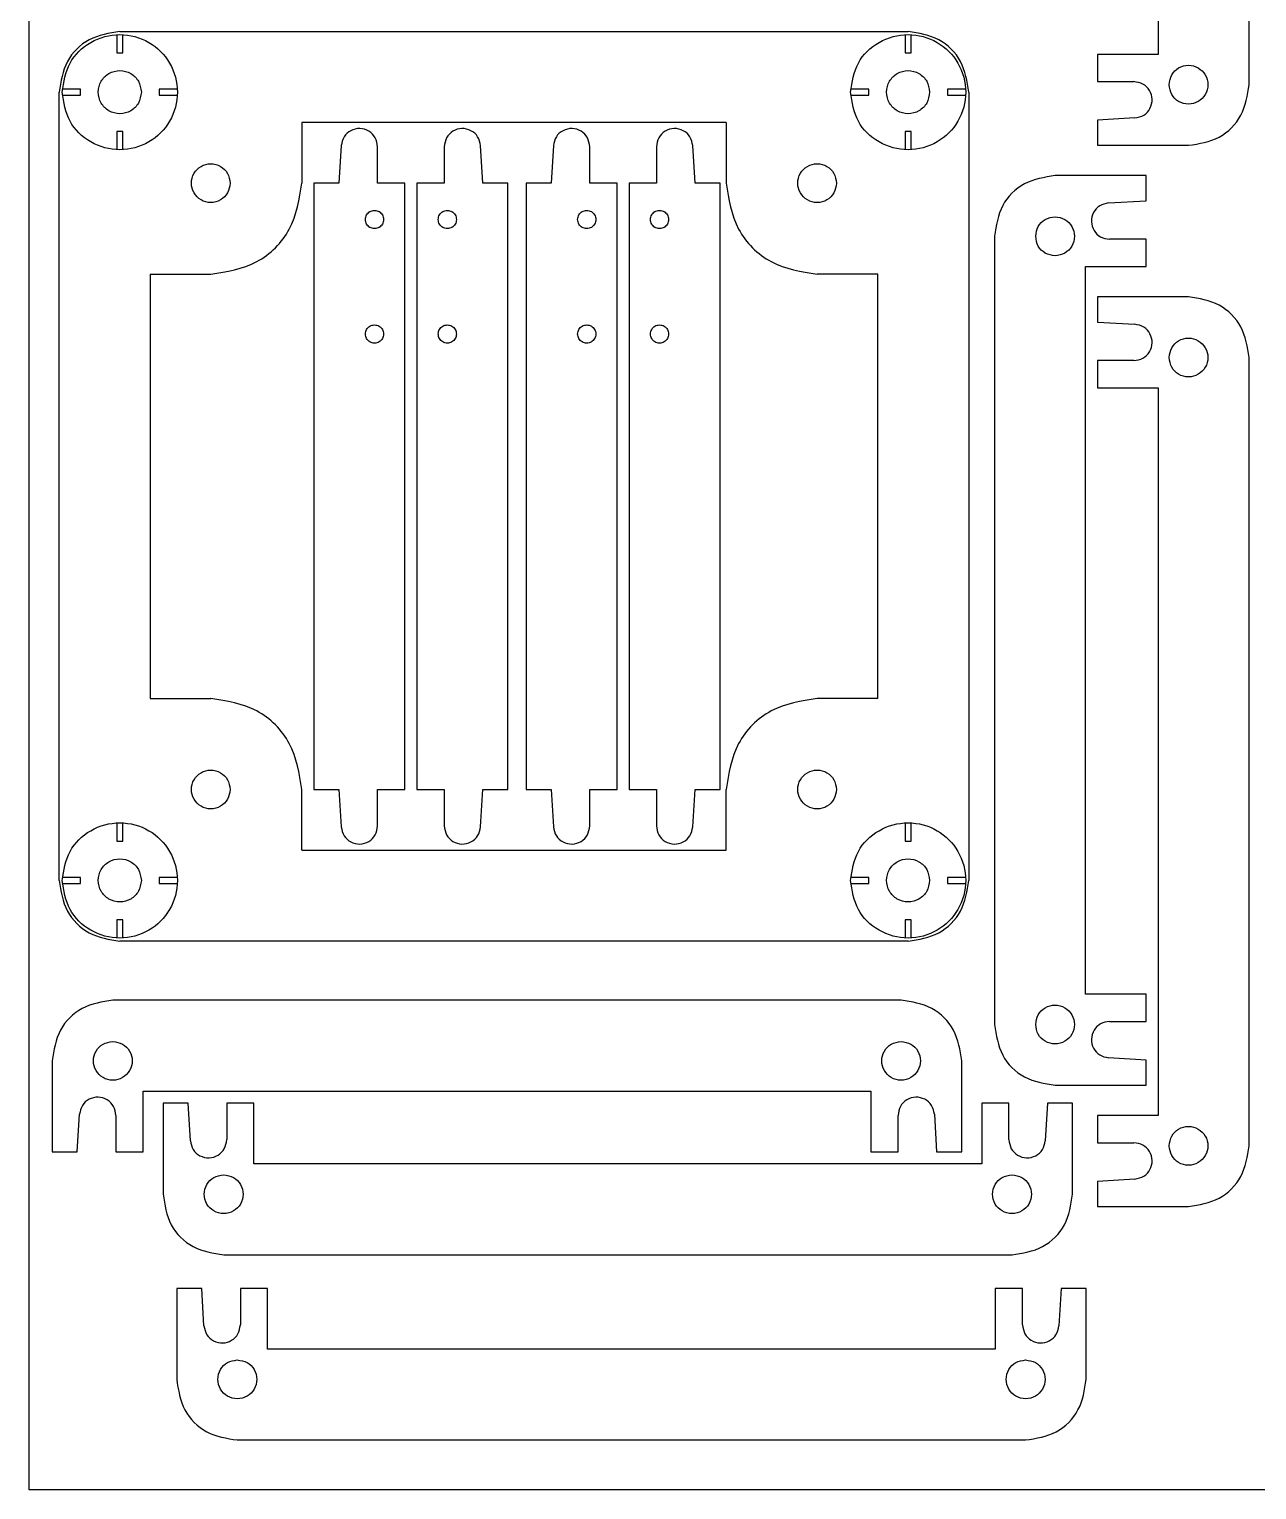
# Model space of a CAD drawing. Extents: x -31 to 569, y 3 to 403.
# Drawn here: x -31 to 171.2, y 3.3 to 244 of the extents above; entities that cross this region are included whole.
import ezdxf

# ---------------------------------------------------------------- set-up
doc = ezdxf.new("R2010")
doc.units = 0
doc.layers.get('0').update_dxf_attribs({"linetype": 'CONTINUOUS'})
doc.layers.add('ENGRAVE1', color=4, linetype='CONTINUOUS')
doc.layers.add('ENGRAVE2', color=3, linetype='CONTINUOUS')

msp = doc.modelspace()

# ---------------------------------------------------------------- linework, layer by layer
at = {"linetype": 'BYBLOCK'}
for p, q in [((-31.04, 3.31), (-31.04, 403.31)), ((568.96, 3.31), (-31.04, 3.31))]:
    msp.add_line(p, q, dxfattribs=at)
for p, q in [((169.98, 234.86), (169.98, 364.75)), ((154.99, 359.76), (154.99, 239.85)), ((-16.61, 243.1), (-16.61, 240.12)), ((-16.11, 243.62), (113.79, 243.62)), ((-15.61, 240.12), (-15.61, 243.1)), ((113.29, 243.1), (113.29, 240.12)), ((114.29, 240.12), (114.29, 243.1)), ((-16.61, 240.12), (-15.61, 240.12)), ((113.29, 240.12), (114.29, 240.12)), ((154.99, 239.85), (145, 239.85)), ((145, 239.85), (145, 235.36)), ((-26.1, 103.73), (-26.1, 233.62)), ((-22.6, 234.12), (-25.59, 234.12)), ((-22.6, 233.12), (-22.6, 234.12)), ((-6.63, 234.12), (-9.61, 234.12)), ((-9.61, 234.12), (-9.61, 233.12)), ((107.29, 234.12), (104.31, 234.12)), ((107.29, 233.12), (107.29, 234.12)), ((123.27, 234.12), (120.28, 234.12)), ((120.28, 234.12), (120.28, 233.12)), ((123.78, 233.62), (123.78, 103.73)), ((145, 235.36), (150.99, 235.36)), ((-25.59, 233.12), (-22.6, 233.12)), ((-9.61, 233.12), (-6.63, 233.12)), ((104.31, 233.12), (107.29, 233.12)), ((120.28, 233.12), (123.27, 233.12)), ((151.17, 229.37), (145, 229)), ((145, 229), (145, 224.87)), ((-15.61, 227.13), (-16.61, 227.13)), ((-16.61, 227.13), (-16.61, 224.14)), ((-15.61, 224.14), (-15.61, 227.13)), ((83.81, 228.63), (13.87, 228.63)), ((13.87, 228.63), (13.87, 218.64)), ((83.81, 228.63), (83.81, 218.64)), ((114.29, 227.13), (113.29, 227.13)), ((113.29, 227.13), (113.29, 224.14)), ((114.29, 224.14), (114.29, 227.13)), ((20.37, 224.81), (20, 218.64)), ((26.36, 218.64), (26.36, 224.63)), ((37.35, 224.63), (37.35, 218.64)), ((43.71, 218.64), (43.34, 224.81)), ((55.34, 224.81), (54.97, 218.64)), ((61.33, 218.64), (61.33, 224.63)), ((72.32, 224.63), (72.32, 218.64)), ((78.68, 218.64), (78.31, 224.81)), ((145, 224.87), (159.99, 224.87)), ((152.99, 219.87), (138, 219.87)), ((152.99, 215.73), (152.99, 219.87)), ((20, 218.64), (15.87, 218.64)), ((15.87, 218.64), (15.87, 118.72)), ((30.86, 218.64), (26.36, 218.64)), ((30.86, 118.72), (30.86, 218.64)), ((37.35, 218.64), (32.85, 218.64)), ((32.85, 218.64), (32.85, 118.72)), ((47.84, 218.64), (43.71, 218.64)), ((47.84, 118.72), (47.84, 218.64)), ((54.97, 218.64), (50.84, 218.64)), ((50.84, 218.64), (50.84, 118.72)), ((65.83, 218.64), (61.33, 218.64)), ((65.83, 118.72), (65.83, 218.64)), ((72.32, 218.64), (67.83, 218.64)), ((67.83, 218.64), (67.83, 118.72)), ((82.81, 218.64), (78.68, 218.64)), ((82.81, 118.72), (82.81, 218.64)), ((146.82, 215.37), (152.99, 215.73)), ((128.01, 209.88), (128.01, 79.98)), ((152.99, 209.38), (147, 209.38)), ((152.99, 204.88), (152.99, 209.38)), ((143, 84.98), (143, 204.88)), ((143, 204.88), (152.99, 204.88)), ((-11.11, 203.65), (-11.11, 133.7)), ((-11.11, 203.65), (-1.12, 203.65)), ((108.79, 203.65), (98.8, 203.65)), ((108.79, 133.7), (108.79, 203.65)), ((159.99, 199.88), (145, 199.88)), ((145, 199.88), (145, 195.75)), ((145, 195.75), (151.17, 195.38)), ((150.99, 189.39), (145, 189.39)), ((145, 189.39), (145, 184.9)), ((169.98, 60), (169.98, 189.89)), ((145, 184.9), (154.99, 184.9)), ((154.99, 184.9), (154.99, 64.99)), ((-11.11, 133.7), (-1.12, 133.7)), ((108.79, 133.7), (98.8, 133.7)), ((13.87, 108.72), (13.87, 118.72)), ((15.87, 118.72), (20, 118.72)), ((20, 118.72), (20.37, 112.54)), ((26.36, 112.72), (26.36, 118.72)), ((26.36, 118.72), (30.86, 118.72)), ((32.85, 118.72), (37.35, 118.72)), ((37.35, 118.72), (37.35, 112.72)), ((43.34, 112.54), (43.71, 118.72)), ((43.71, 118.72), (47.84, 118.72)), ((50.84, 118.72), (54.97, 118.72)), ((54.97, 118.72), (55.34, 112.54)), ((61.33, 112.72), (61.33, 118.72)), ((61.33, 118.72), (65.83, 118.72)), ((67.83, 118.72), (72.32, 118.72)), ((72.32, 118.72), (72.32, 112.72)), ((78.31, 112.54), (78.68, 118.72)), ((78.68, 118.72), (82.81, 118.72)), ((83.81, 108.72), (83.81, 118.72)), ((-16.61, 113.21), (-16.61, 110.22)), ((-15.61, 110.22), (-15.61, 113.21)), ((113.29, 113.21), (113.29, 110.22)), ((114.29, 110.22), (114.29, 113.21)), ((-16.61, 110.22), (-15.61, 110.22)), ((13.87, 108.72), (83.81, 108.72)), ((113.29, 110.22), (114.29, 110.22)), ((-22.6, 104.23), (-25.59, 104.23)), ((-22.6, 103.23), (-22.6, 104.23)), ((-6.63, 104.23), (-9.61, 104.23)), ((-9.61, 104.23), (-9.61, 103.23)), ((107.29, 104.23), (104.31, 104.23)), ((107.29, 103.23), (107.29, 104.23)), ((123.27, 104.23), (120.28, 104.23)), ((120.28, 104.23), (120.28, 103.23)), ((-25.59, 103.23), (-22.6, 103.23)), ((-9.61, 103.23), (-6.63, 103.23)), ((104.31, 103.23), (107.29, 103.23)), ((120.28, 103.23), (123.27, 103.23)), ((-15.61, 97.23), (-16.61, 97.23)), ((-16.61, 97.23), (-16.61, 94.25)), ((-15.61, 94.25), (-15.61, 97.23)), ((114.29, 97.23), (113.29, 97.23)), ((113.29, 97.23), (113.29, 94.25)), ((114.29, 94.25), (114.29, 97.23)), ((113.79, 93.74), (-16.11, 93.74)), ((152.99, 84.98), (143, 84.98)), ((152.99, 80.48), (152.99, 84.98)), ((112.63, 83.99), (-17.26, 83.99)), ((147, 80.48), (152.99, 80.48)), ((-27.26, 74), (-27.26, 59.01)), ((122.62, 59.01), (122.62, 74)), ((152.99, 74.12), (146.82, 74.49)), ((152.99, 69.99), (152.99, 74.12)), ((138, 69.99), (152.99, 69.99)), ((-12.27, 59.01), (-12.27, 69.01)), ((-12.27, 69.01), (107.64, 69.01)), ((107.64, 69.01), (107.64, 59.01)), ((-23.12, 59.01), (-22.75, 65.19)), ((-16.76, 65.01), (-16.76, 59.01)), ((-4.85, 67.01), (-8.98, 67.01)), ((-8.98, 67.01), (-8.98, 52.02)), ((-4.48, 60.83), (-4.85, 67.01)), ((6, 67.01), (1.51, 67.01)), ((1.51, 67.01), (1.51, 61.01)), ((6, 57.02), (6, 67.01)), ((112.13, 59.01), (112.13, 65.01)), ((118.12, 65.19), (118.49, 59.01)), ((130.4, 67.01), (125.91, 67.01)), ((125.91, 67.01), (125.91, 57.02)), ((130.4, 61.01), (130.4, 67.01)), ((136.76, 67.01), (136.39, 60.83)), ((140.9, 67.01), (136.76, 67.01)), ((140.9, 52.02), (140.9, 67.01)), ((154.99, 64.99), (145, 64.99)), ((145, 64.99), (145, 60.5)), ((145, 60.5), (150.99, 60.5)), ((-27.26, 59.01), (-23.12, 59.01)), ((-16.76, 59.01), (-12.27, 59.01)), ((107.64, 59.01), (112.13, 59.01)), ((118.49, 59.01), (122.62, 59.01)), ((125.91, 57.02), (6, 57.02)), ((151.17, 54.51), (145, 54.14)), ((145, 54.14), (145, 50)), ((145, 50), (159.99, 50)), ((1.01, 42.03), (130.9, 42.03)), ((-2.6, 36.5), (-6.74, 36.5)), ((-6.74, 36.5), (-6.74, 21.51)), ((-2.24, 30.33), (-2.6, 36.5)), ((8.25, 36.5), (3.75, 36.5)), ((3.75, 36.5), (3.75, 30.5)), ((8.25, 26.51), (8.25, 36.5)), ((132.65, 36.5), (128.15, 36.5)), ((128.15, 36.5), (128.15, 26.51)), ((132.65, 30.5), (132.65, 36.5)), ((139.01, 36.5), (138.64, 30.33)), ((143.14, 36.5), (139.01, 36.5)), ((143.14, 21.51), (143.14, 36.5)), ((128.15, 26.51), (8.25, 26.51)), ((3.25, 11.52), (133.15, 11.52))]:
    msp.add_line(p, q)
for points, knots in [([(-16.11, 243.62), (-17.86, 243.34), (-21.31, 242.8), (-25.28, 238.83), (-25.83, 235.38), (-26.1, 233.63)], [0, 0, 0, 0, 5.224787, 10.294608, 15.519396, 15.519396, 15.519396, 15.519396]), ([(123.78, 233.63), (123.51, 235.38), (122.97, 238.83), (118.99, 242.8), (115.54, 243.34), (113.79, 243.62)], [0, 0, 0, 0, 5.224787, 10.294608, 15.519396, 15.519396, 15.519396, 15.519396]), ([(-12.56, 233.63), (-12.66, 234.25), (-12.85, 235.48), (-14.26, 236.84), (-16.1, 237.34), (-17.97, 236.84), (-19.32, 235.48), (-19.82, 233.63), (-19.32, 231.77), (-17.97, 230.41), (-16.1, 229.91), (-14.26, 230.41), (-12.85, 231.77), (-12.66, 233), (-12.56, 233.63)], [0, 0, 0, 0, 1.854608, 3.654217, 5.50883, 7.363444, 9.163053, 11.017661, 12.872269, 14.671878, 16.526492, 18.381105, 20.180714, 22.035322, 22.035322, 22.035322, 22.035322]), ([(117.34, 233.63), (117.24, 234.25), (117.05, 235.48), (115.63, 236.84), (113.79, 237.34), (111.93, 236.84), (110.58, 235.48), (110.07, 233.63), (110.58, 231.77), (111.93, 230.41), (113.79, 229.91), (115.63, 230.41), (117.05, 231.77), (117.24, 233), (117.34, 233.63)], [0, 0, 0, 0, 1.854608, 3.654218, 5.50883, 7.363442, 9.163051, 11.017659, 12.872267, 14.671877, 16.526488, 18.3811, 20.18071, 22.035318, 22.035318, 22.035318, 22.035318]), ([(156.79, 234.86), (156.88, 234.29), (157.05, 233.18), (158.32, 231.96), (159.98, 231.51), (161.66, 231.96), (162.88, 233.18), (163.34, 234.86), (162.88, 236.53), (161.66, 237.75), (159.98, 238.21), (158.32, 237.75), (157.05, 236.53), (156.88, 235.42), (156.79, 234.86)], [0, 0, 0, 0, 1.671345, 3.293111, 4.964456, 6.6358, 8.257567, 9.928912, 11.600257, 13.222024, 14.893368, 16.564713, 18.186479, 19.857824, 19.857824, 19.857824, 19.857824]), ([(151.17, 229.37), (151.69, 229.48), (152.7, 229.69), (153.77, 230.91), (154.13, 232.45), (153.68, 233.97), (152.54, 235.12), (151.51, 235.28), (151, 235.36)], [0, 0, 0, 0, 1.537983, 3.031807, 4.569789, 6.107772, 7.601597, 9.13958, 9.13958, 9.13958, 9.13958]), ([(159.99, 224.87), (161.74, 225.14), (165.19, 225.68), (169.16, 229.66), (169.71, 233.11), (169.98, 234.86)], [0, 0, 0, 0, 5.224788, 10.294608, 15.519396, 15.519396, 15.519396, 15.519396]), ([(26.36, 224.63), (26.28, 225.15), (26.12, 226.17), (24.97, 227.31), (23.45, 227.77), (21.91, 227.4), (20.7, 226.33), (20.48, 225.32), (20.37, 224.81)], [0, 0, 0, 0, 1.537987, 3.031812, 4.569791, 6.107778, 7.601604, 9.139588, 9.139588, 9.139588, 9.139588]), ([(43.34, 224.81), (43.23, 225.32), (43.01, 226.33), (41.8, 227.4), (40.25, 227.77), (38.74, 227.31), (37.59, 226.17), (37.43, 225.15), (37.35, 224.63)], [0, 0, 0, 0, 1.537984, 3.03181, 4.569797, 6.107777, 7.601601, 9.139589, 9.139589, 9.139589, 9.139589]), ([(61.33, 224.63), (61.25, 225.15), (61.1, 226.17), (59.94, 227.31), (58.43, 227.77), (56.88, 227.4), (55.67, 226.33), (55.45, 225.32), (55.34, 224.81)], [0, 0, 0, 0, 1.537987, 3.031813, 4.569792, 6.107778, 7.601604, 9.139588, 9.139588, 9.139588, 9.139588]), ([(78.31, 224.81), (78.2, 225.32), (77.99, 226.33), (76.77, 227.4), (75.23, 227.77), (73.71, 227.31), (72.56, 226.17), (72.4, 225.15), (72.32, 224.63)], [0, 0, 0, 0, 1.537984, 3.03181, 4.569797, 6.107779, 7.601603, 9.13959, 9.13959, 9.13959, 9.13959]), ([(2.08, 218.64), (1.99, 219.2), (1.82, 220.31), (0.54, 221.53), (-1.12, 221.99), (-2.79, 221.53), (-4.01, 220.31), (-4.47, 218.64), (-4.01, 216.96), (-2.79, 215.74), (-1.12, 215.29), (0.54, 215.74), (1.82, 216.96), (1.99, 218.07), (2.08, 218.64)], [0, 0, 0, 0, 1.671345, 3.293114, 4.964455, 6.635796, 8.257565, 9.928909, 11.600254, 13.222022, 14.893364, 16.564705, 18.186473, 19.857818, 19.857818, 19.857818, 19.857818]), ([(102, 218.64), (101.91, 219.2), (101.74, 220.31), (100.47, 221.53), (98.81, 221.99), (97.13, 221.53), (95.91, 220.31), (95.45, 218.64), (95.91, 216.96), (97.13, 215.74), (98.81, 215.29), (100.47, 215.74), (101.74, 216.96), (101.91, 218.07), (102, 218.64)], [0, 0, 0, 0, 1.671345, 3.293113, 4.964455, 6.635798, 8.257566, 9.928911, 11.600255, 13.222023, 14.893366, 16.564709, 18.186476, 19.857821, 19.857821, 19.857821, 19.857821]), ([(138, 219.87), (136.25, 219.6), (132.8, 219.05), (128.83, 215.08), (128.29, 211.63), (128.01, 209.88)], [0, 0, 0, 0, 5.224785, 10.294606, 15.519394, 15.519394, 15.519394, 15.519394]), ([(-1.12, 203.65), (1.51, 204.06), (6.68, 204.87), (12.64, 210.84), (13.46, 216.01), (13.87, 218.64)], [0, 0, 0, 0, 7.836416, 15.440408, 23.276824, 23.276824, 23.276824, 23.276824]), ([(83.82, 218.64), (84.23, 216.01), (85.04, 210.84), (91, 204.87), (96.18, 204.06), (98.8, 203.65)], [0, 0, 0, 0, 7.836417, 15.440407, 23.276825, 23.276825, 23.276825, 23.276825]), ([(146.82, 215.37), (146.31, 215.26), (145.3, 215.04), (144.23, 213.83), (143.86, 212.28), (144.32, 210.76), (145.46, 209.61), (146.48, 209.46), (147, 209.38)], [0, 0, 0, 0, 1.537983, 3.031807, 4.56979, 6.107774, 7.601598, 9.139581, 9.139581, 9.139581, 9.139581]), ([(24.36, 212.64), (24.4, 212.38), (24.48, 211.86), (25.08, 211.28), (25.86, 211.07), (26.64, 211.28), (27.22, 211.86), (27.43, 212.64), (27.22, 213.43), (26.64, 214), (25.86, 214.21), (25.08, 214), (24.48, 213.43), (24.4, 212.9), (24.36, 212.64)], [0, 0, 0, 0, 0.783486, 1.543738, 2.327228, 3.110718, 3.870969, 4.654455, 5.437942, 6.198193, 6.981683, 7.765173, 8.525425, 9.308911, 9.308911, 9.308911, 9.308911]), ([(36.35, 212.64), (36.39, 212.38), (36.48, 211.86), (37.07, 211.28), (37.85, 211.07), (38.64, 211.28), (39.21, 211.86), (39.42, 212.64), (39.21, 213.43), (38.64, 214), (37.85, 214.21), (37.07, 214), (36.48, 213.43), (36.39, 212.9), (36.35, 212.64)], [0, 0, 0, 0, 0.783486, 1.543738, 2.327228, 3.110718, 3.870969, 4.654455, 5.437942, 6.198193, 6.981683, 7.765173, 8.525425, 9.308911, 9.308911, 9.308911, 9.308911]), ([(59.33, 212.64), (59.37, 212.38), (59.46, 211.86), (60.05, 211.28), (60.83, 211.07), (61.62, 211.28), (62.19, 211.86), (62.4, 212.64), (62.19, 213.43), (61.62, 214), (60.83, 214.21), (60.05, 214), (59.46, 213.43), (59.37, 212.9), (59.33, 212.64)], [0, 0, 0, 0, 0.783486, 1.543738, 2.327228, 3.110718, 3.87097, 4.654456, 5.437942, 6.198194, 6.981684, 7.765174, 8.525426, 9.308912, 9.308912, 9.308912, 9.308912]), ([(71.32, 212.64), (71.37, 212.38), (71.45, 211.86), (72.04, 211.28), (72.82, 211.07), (73.61, 211.28), (74.18, 211.86), (74.39, 212.64), (74.18, 213.43), (73.61, 214), (72.82, 214.21), (72.04, 214), (71.45, 213.43), (71.37, 212.9), (71.32, 212.64)], [0, 0, 0, 0, 0.783486, 1.543738, 2.327227, 3.110718, 3.870969, 4.654455, 5.437942, 6.198193, 6.981684, 7.765173, 8.525425, 9.308911, 9.308911, 9.308911, 9.308911]), ([(134.81, 209.88), (134.9, 209.31), (135.07, 208.2), (136.34, 206.98), (138, 206.53), (139.68, 206.98), (140.9, 208.2), (141.35, 209.88), (140.9, 211.55), (139.68, 212.77), (138, 213.23), (136.34, 212.77), (135.07, 211.55), (134.9, 210.44), (134.81, 209.88)], [0, 0, 0, 0, 1.671345, 3.293113, 4.964456, 6.6358, 8.257567, 9.928912, 11.600256, 13.222023, 14.893367, 16.56471, 18.186478, 19.857822, 19.857822, 19.857822, 19.857822]), ([(169.98, 189.89), (169.71, 191.64), (169.16, 195.09), (165.19, 199.07), (161.74, 199.61), (159.99, 199.89)], [0, 0, 0, 0, 5.224788, 10.294609, 15.519397, 15.519397, 15.519397, 15.519397]), ([(24.36, 193.77), (24.4, 193.5), (24.48, 192.98), (25.08, 192.41), (25.86, 192.2), (26.64, 192.41), (27.22, 192.98), (27.43, 193.77), (27.22, 194.55), (26.64, 195.12), (25.86, 195.34), (25.08, 195.12), (24.48, 194.55), (24.4, 194.03), (24.36, 193.77)], [0, 0, 0, 0, 0.783486, 1.543738, 2.327228, 3.110718, 3.87097, 4.654456, 5.437942, 6.198194, 6.981683, 7.765174, 8.525425, 9.308911, 9.308911, 9.308911, 9.308911]), ([(36.35, 193.77), (36.39, 193.5), (36.48, 192.98), (37.07, 192.41), (37.85, 192.2), (38.64, 192.41), (39.21, 192.98), (39.42, 193.77), (39.21, 194.55), (38.64, 195.12), (37.85, 195.34), (37.07, 195.12), (36.48, 194.55), (36.39, 194.03), (36.35, 193.77)], [0, 0, 0, 0, 0.783486, 1.543738, 2.327228, 3.110718, 3.87097, 4.654456, 5.437942, 6.198194, 6.981683, 7.765174, 8.525425, 9.308911, 9.308911, 9.308911, 9.308911]), ([(59.33, 193.77), (59.37, 193.5), (59.46, 192.98), (60.05, 192.41), (60.83, 192.2), (61.62, 192.41), (62.19, 192.98), (62.4, 193.77), (62.19, 194.55), (61.62, 195.12), (60.83, 195.34), (60.05, 195.12), (59.46, 194.55), (59.37, 194.03), (59.33, 193.77)], [0, 0, 0, 0, 0.783486, 1.543738, 2.327228, 3.110719, 3.87097, 4.654456, 5.437943, 6.198194, 6.981685, 7.765174, 8.525426, 9.308912, 9.308912, 9.308912, 9.308912]), ([(71.32, 193.77), (71.37, 193.5), (71.45, 192.98), (72.04, 192.41), (72.82, 192.2), (73.61, 192.41), (74.18, 192.98), (74.39, 193.77), (74.18, 194.55), (73.61, 195.12), (72.82, 195.34), (72.04, 195.12), (71.45, 194.55), (71.37, 194.03), (71.32, 193.77)], [0, 0, 0, 0, 0.783486, 1.543738, 2.327228, 3.110718, 3.87097, 4.654456, 5.437942, 6.198194, 6.981684, 7.765174, 8.525425, 9.308911, 9.308911, 9.308911, 9.308911]), ([(151, 189.39), (151.51, 189.47), (152.54, 189.63), (153.68, 190.78), (154.13, 192.3), (153.77, 193.84), (152.7, 195.06), (151.69, 195.28), (151.17, 195.38)], [0, 0, 0, 0, 1.537977, 3.031796, 4.569773, 6.10775, 7.601569, 9.139547, 9.139547, 9.139547, 9.139547]), ([(156.79, 189.89), (156.88, 189.33), (157.05, 188.22), (158.32, 187), (159.98, 186.54), (161.66, 187), (162.88, 188.22), (163.34, 189.89), (162.88, 191.57), (161.66, 192.79), (159.98, 193.24), (158.32, 192.79), (157.05, 191.57), (156.88, 190.46), (156.79, 189.89)], [0, 0, 0, 0, 1.671345, 3.293111, 4.964456, 6.6358, 8.257567, 9.928912, 11.600257, 13.222024, 14.893369, 16.564714, 18.186481, 19.857825, 19.857825, 19.857825, 19.857825]), ([(13.87, 118.72), (13.46, 121.34), (12.64, 126.52), (6.68, 132.48), (1.51, 133.29), (-1.12, 133.7)], [0, 0, 0, 0, 7.836417, 15.440409, 23.276825, 23.276825, 23.276825, 23.276825]), ([(98.8, 133.7), (96.18, 133.29), (91, 132.48), (85.04, 126.52), (84.23, 121.34), (83.82, 118.72)], [0, 0, 0, 0, 7.836415, 15.440408, 23.276823, 23.276823, 23.276823, 23.276823]), ([(2.08, 118.72), (1.99, 119.28), (1.82, 120.39), (0.54, 121.61), (-1.12, 122.07), (-2.79, 121.61), (-4.01, 120.39), (-4.47, 118.72), (-4.01, 117.04), (-2.79, 115.82), (-1.12, 115.37), (0.54, 115.82), (1.82, 117.04), (1.99, 118.15), (2.08, 118.72)], [0, 0, 0, 0, 1.671344, 3.293113, 4.964454, 6.635796, 8.257565, 9.928909, 11.600248, 13.222018, 14.89336, 16.564702, 18.186472, 19.857811, 19.857811, 19.857811, 19.857811]), ([(102, 118.72), (101.91, 119.28), (101.74, 120.39), (100.47, 121.61), (98.81, 122.07), (97.13, 121.61), (95.91, 120.39), (95.45, 118.72), (95.91, 117.04), (97.13, 115.82), (98.81, 115.37), (100.47, 115.82), (101.74, 117.04), (101.91, 118.15), (102, 118.72)], [0, 0, 0, 0, 1.671344, 3.293112, 4.964455, 6.635798, 8.257566, 9.92891, 11.600249, 13.222019, 14.893362, 16.564706, 18.186475, 19.857814, 19.857814, 19.857814, 19.857814]), ([(20.37, 112.54), (20.48, 112.03), (20.7, 111.02), (21.91, 109.95), (23.45, 109.59), (24.97, 110.04), (26.12, 111.18), (26.28, 112.2), (26.36, 112.72)], [0, 0, 0, 0, 1.537982, 3.031808, 4.569792, 6.107773, 7.601595, 9.139579, 9.139579, 9.139579, 9.139579]), ([(37.35, 112.72), (37.43, 112.2), (37.59, 111.18), (38.74, 110.04), (40.25, 109.59), (41.8, 109.95), (43.01, 111.02), (43.23, 112.03), (43.34, 112.54)], [0, 0, 0, 0, 1.537984, 3.031806, 4.569788, 6.107772, 7.601597, 9.139579, 9.139579, 9.139579, 9.139579]), ([(55.34, 112.54), (55.45, 112.03), (55.67, 111.02), (56.88, 109.95), (58.43, 109.59), (59.94, 110.04), (61.1, 111.18), (61.25, 112.2), (61.33, 112.72)], [0, 0, 0, 0, 1.537982, 3.031807, 4.569792, 6.107772, 7.601596, 9.139579, 9.139579, 9.139579, 9.139579]), ([(72.32, 112.72), (72.4, 112.2), (72.56, 111.18), (73.71, 110.04), (75.23, 109.59), (76.77, 109.95), (77.99, 111.02), (78.2, 112.03), (78.31, 112.54)], [0, 0, 0, 0, 1.537983, 3.031805, 4.569789, 6.107773, 7.601599, 9.139581, 9.139581, 9.139581, 9.139581]), ([(-12.56, 103.73), (-12.66, 104.35), (-12.85, 105.59), (-14.26, 106.94), (-16.1, 107.44), (-17.97, 106.94), (-19.32, 105.59), (-19.82, 103.73), (-19.32, 101.87), (-17.97, 100.51), (-16.1, 100.01), (-14.26, 100.51), (-12.85, 101.87), (-12.66, 103.1), (-12.56, 103.73)], [0, 0, 0, 0, 1.854616, 3.654221, 5.508834, 7.363447, 9.163053, 11.017669, 12.872283, 14.671889, 16.526503, 18.381115, 20.180721, 22.035336, 22.035336, 22.035336, 22.035336]), ([(117.34, 103.73), (117.24, 104.35), (117.05, 105.59), (115.63, 106.94), (113.79, 107.44), (111.93, 106.94), (110.58, 105.59), (110.07, 103.73), (110.58, 101.87), (111.93, 100.51), (113.79, 100.01), (115.63, 100.51), (117.05, 101.87), (117.24, 103.1), (117.34, 103.73)], [0, 0, 0, 0, 1.854616, 3.654222, 5.508834, 7.363444, 9.163051, 11.017667, 12.872282, 14.671888, 16.526499, 18.38111, 20.180717, 22.035332, 22.035332, 22.035332, 22.035332]), ([(-26.1, 103.73), (-25.83, 101.98), (-25.28, 98.53), (-21.31, 94.55), (-17.86, 94.01), (-16.11, 93.74)], [0, 0, 0, 0, 5.224787, 10.294608, 15.519395, 15.519395, 15.519395, 15.519395]), ([(113.79, 93.74), (115.54, 94.01), (118.99, 94.55), (122.97, 98.53), (123.51, 101.98), (123.78, 103.73)], [0, 0, 0, 0, 5.224788, 10.294609, 15.519396, 15.519396, 15.519396, 15.519396]), ([(-17.26, 83.99), (-19.01, 83.72), (-22.46, 83.18), (-26.44, 79.2), (-26.98, 75.75), (-27.26, 74)], [0, 0, 0, 0, 5.224788, 10.294608, 15.519396, 15.519396, 15.519396, 15.519396]), ([(122.63, 74), (122.35, 75.75), (121.81, 79.2), (117.84, 83.18), (114.39, 83.72), (112.63, 83.99)], [0, 0, 0, 0, 5.224788, 10.294608, 15.519396, 15.519396, 15.519396, 15.519396]), ([(134.81, 79.98), (134.9, 79.42), (135.07, 78.31), (136.34, 77.08), (138, 76.63), (139.68, 77.08), (140.9, 78.31), (141.35, 79.98), (140.9, 81.65), (139.68, 82.88), (138, 83.33), (136.34, 82.88), (135.07, 81.65), (134.9, 80.54), (134.81, 79.98)], [0, 0, 0, 0, 1.67134, 3.29311, 4.964453, 6.635798, 8.257567, 9.928906, 11.600246, 13.222015, 14.89336, 16.564703, 18.186473, 19.857813, 19.857813, 19.857813, 19.857813]), ([(128.01, 79.98), (128.29, 78.23), (128.83, 74.78), (132.8, 70.8), (136.25, 70.26), (138, 69.99)], [0, 0, 0, 0, 5.224789, 10.29461, 15.519395, 15.519395, 15.519395, 15.519395]), ([(147, 80.48), (146.48, 80.4), (145.46, 80.25), (144.32, 79.1), (143.86, 77.58), (144.23, 76.04), (145.3, 74.82), (146.31, 74.6), (146.82, 74.49)], [0, 0, 0, 0, 1.537977, 3.031796, 4.569773, 6.10775, 7.601569, 9.139546, 9.139546, 9.139546, 9.139546]), ([(-17.26, 77.2), (-17.83, 77.11), (-18.94, 76.94), (-20.16, 75.66), (-20.61, 74), (-20.16, 72.33), (-18.94, 71.11), (-17.26, 70.65), (-15.59, 71.11), (-14.37, 72.33), (-13.91, 74), (-14.37, 75.66), (-15.59, 76.94), (-16.7, 77.11), (-17.26, 77.2)], [0, 0, 0, 0, 1.67134, 3.293108, 4.964453, 6.635799, 8.257568, 9.928907, 11.600247, 13.222016, 14.893361, 16.564706, 18.186475, 19.857815, 19.857815, 19.857815, 19.857815]), ([(112.63, 77.2), (112.07, 77.11), (110.96, 76.94), (109.74, 75.66), (109.29, 74), (109.74, 72.33), (110.96, 71.11), (112.63, 70.65), (114.31, 71.11), (115.53, 72.33), (115.98, 74), (115.53, 75.66), (114.31, 76.94), (113.2, 77.11), (112.63, 77.2)], [0, 0, 0, 0, 1.671345, 3.293112, 4.964456, 6.6358, 8.257568, 9.928913, 11.600257, 13.222024, 14.893369, 16.564713, 18.18648, 19.857824, 19.857824, 19.857824, 19.857824]), ([(-16.76, 65.01), (-16.84, 65.53), (-17, 66.55), (-18.15, 67.69), (-19.67, 68.14), (-21.21, 67.78), (-22.43, 66.71), (-22.64, 65.7), (-22.75, 65.19)], [0, 0, 0, 0, 1.537977, 3.031796, 4.569773, 6.10775, 7.601569, 9.139546, 9.139546, 9.139546, 9.139546]), ([(118.13, 65.19), (118.02, 65.7), (117.8, 66.71), (116.58, 67.78), (115.04, 68.14), (113.52, 67.69), (112.37, 66.55), (112.21, 65.53), (112.13, 65.01)], [0, 0, 0, 0, 1.537983, 3.031807, 4.56979, 6.107772, 7.601597, 9.139579, 9.139579, 9.139579, 9.139579]), ([(156.79, 60), (156.88, 59.43), (157.05, 58.32), (158.32, 57.1), (159.98, 56.65), (161.66, 57.1), (162.88, 58.32), (163.34, 60), (162.88, 61.67), (161.66, 62.89), (159.98, 63.35), (158.32, 62.89), (157.05, 61.67), (156.88, 60.56), (156.79, 60)], [0, 0, 0, 0, 1.67134, 3.293108, 4.964454, 6.635799, 8.257568, 9.928908, 11.600247, 13.222017, 14.893362, 16.564707, 18.186476, 19.857815, 19.857815, 19.857815, 19.857815]), ([(-4.48, 60.83), (-4.37, 60.32), (-4.16, 59.31), (-2.94, 58.24), (-1.4, 57.88), (0.12, 58.33), (1.27, 59.47), (1.43, 60.49), (1.51, 61.01)], [0, 0, 0, 0, 1.537983, 3.031807, 4.56979, 6.107772, 7.601597, 9.139579, 9.139579, 9.139579, 9.139579]), ([(130.41, 61.01), (130.48, 60.49), (130.64, 59.47), (131.79, 58.33), (133.31, 57.88), (134.85, 58.24), (136.07, 59.31), (136.29, 60.32), (136.4, 60.83)], [0, 0, 0, 0, 1.537977, 3.031796, 4.569773, 6.10775, 7.601569, 9.139547, 9.139547, 9.139547, 9.139547]), ([(151.17, 54.51), (151.69, 54.62), (152.7, 54.83), (153.77, 56.05), (154.13, 57.59), (153.68, 59.11), (152.54, 60.26), (151.51, 60.42), (151, 60.5)], [0, 0, 0, 0, 1.537983, 3.031807, 4.56979, 6.107772, 7.601596, 9.13958, 9.13958, 9.13958, 9.13958]), ([(159.99, 50), (161.74, 50.28), (165.19, 50.82), (169.16, 54.8), (169.71, 58.25), (169.98, 60)], [0, 0, 0, 0, 5.224788, 10.294609, 15.519396, 15.519396, 15.519396, 15.519396]), ([(1.01, 55.21), (0.44, 55.13), (-0.67, 54.95), (-1.89, 53.68), (-2.34, 52.02), (-1.89, 50.34), (-0.67, 49.12), (1.01, 48.67), (2.68, 49.12), (3.9, 50.34), (4.36, 52.02), (3.9, 53.68), (2.68, 54.95), (1.57, 55.13), (1.01, 55.21)], [0, 0, 0, 0, 1.67134, 3.293108, 4.964454, 6.6358, 8.257568, 9.928908, 11.600248, 13.222016, 14.893361, 16.564708, 18.186476, 19.857816, 19.857816, 19.857816, 19.857816]), ([(130.91, 55.21), (130.34, 55.13), (129.23, 54.95), (128.01, 53.68), (127.56, 52.02), (128.01, 50.34), (129.23, 49.12), (130.91, 48.67), (132.58, 49.12), (133.8, 50.34), (134.25, 52.02), (133.8, 53.68), (132.58, 54.95), (131.47, 55.13), (130.91, 55.21)], [0, 0, 0, 0, 1.671345, 3.293111, 4.964457, 6.635801, 8.257568, 9.928912, 11.600258, 13.222024, 14.893369, 16.564714, 18.186481, 19.857826, 19.857826, 19.857826, 19.857826]), ([(-8.98, 52.02), (-8.71, 50.27), (-8.17, 46.82), (-4.19, 42.84), (-0.74, 42.3), (1.01, 42.02)], [0, 0, 0, 0, 5.224787, 10.294607, 15.519396, 15.519396, 15.519396, 15.519396]), ([(130.91, 42.02), (132.66, 42.3), (136.11, 42.84), (140.08, 46.82), (140.62, 50.27), (140.9, 52.02)], [0, 0, 0, 0, 5.224788, 10.294609, 15.519396, 15.519396, 15.519396, 15.519396]), ([(-2.24, 30.33), (-2.13, 29.81), (-1.91, 28.8), (-0.69, 27.73), (0.85, 27.37), (2.37, 27.82), (3.52, 28.96), (3.67, 29.99), (3.75, 30.5)], [0, 0, 0, 0, 1.537983, 3.031807, 4.569789, 6.107773, 7.601597, 9.13958, 9.13958, 9.13958, 9.13958]), ([(132.65, 30.5), (132.73, 29.99), (132.89, 28.96), (134.04, 27.82), (135.55, 27.37), (137.1, 27.73), (138.31, 28.8), (138.53, 29.81), (138.64, 30.33)], [0, 0, 0, 0, 1.537977, 3.031796, 4.569773, 6.10775, 7.60157, 9.139547, 9.139547, 9.139547, 9.139547]), ([(3.25, 24.71), (2.69, 24.62), (1.58, 24.45), (0.36, 23.17), (-0.09, 21.51), (0.36, 19.84), (1.58, 18.61), (3.25, 18.16), (4.93, 18.61), (6.15, 19.84), (6.6, 21.51), (6.15, 23.17), (4.93, 24.45), (3.82, 24.62), (3.25, 24.71)], [0, 0, 0, 0, 1.67134, 3.293108, 4.964453, 6.635799, 8.257568, 9.928907, 11.600247, 13.222016, 14.893361, 16.564706, 18.186475, 19.857815, 19.857815, 19.857815, 19.857815]), ([(133.15, 24.71), (132.59, 24.62), (131.48, 24.45), (130.25, 23.17), (129.8, 21.51), (130.25, 19.84), (131.48, 18.61), (133.15, 18.16), (134.82, 18.61), (136.05, 19.84), (136.5, 21.51), (136.05, 23.17), (134.82, 24.45), (133.71, 24.62), (133.15, 24.71)], [0, 0, 0, 0, 1.671345, 3.293111, 4.964456, 6.6358, 8.257567, 9.928912, 11.600257, 13.222024, 14.893369, 16.564713, 18.18648, 19.857825, 19.857825, 19.857825, 19.857825]), ([(-6.74, 21.51), (-6.46, 19.76), (-5.92, 16.31), (-1.95, 12.33), (1.5, 11.79), (3.25, 11.52)], [0, 0, 0, 0, 5.224788, 10.294609, 15.519397, 15.519397, 15.519397, 15.519397]), ([(133.15, 11.52), (134.9, 11.79), (138.35, 12.33), (142.33, 16.31), (142.87, 19.76), (143.14, 21.51)], [0, 0, 0, 0, 5.224788, 10.294609, 15.519397, 15.519397, 15.519397, 15.519397])]:
    msp.add_open_spline(points, degree=3, knots=knots)
at = {"layer": 'ENGRAVE1'}
for points, knots in [([(-25.6, 233.63), (-25.34, 231.95), (-24.82, 228.65), (-21.05, 225.03), (-16.12, 223.68), (-11.13, 225.03), (-7.51, 228.65), (-6.16, 233.63), (-7.51, 238.6), (-11.13, 242.23), (-16.12, 243.57), (-21.05, 242.23), (-24.82, 238.6), (-25.34, 235.3), (-25.6, 233.63)], [0, 0, 0, 0, 4.963114, 9.779024, 14.742139, 19.705253, 24.521164, 29.484278, 34.447391, 39.263303, 44.226417, 49.189531, 54.005442, 58.968556, 58.968556, 58.968556, 58.968556]), ([(-25.6, 103.73), (-25.34, 102.06), (-24.82, 98.76), (-21.05, 95.13), (-16.12, 93.78), (-11.13, 95.13), (-7.51, 98.76), (-6.16, 103.73), (-7.51, 108.7), (-11.13, 112.33), (-16.12, 113.67), (-21.05, 112.33), (-24.82, 108.7), (-25.34, 105.4), (-25.6, 103.73)], [0, 0, 0, 0, 4.963115, 9.779025, 14.74214, 19.705253, 24.521164, 29.484279, 34.447396, 39.263306, 44.22642, 49.189535, 54.005444, 58.968561, 58.968561, 58.968561, 58.968561])]:
    msp.add_open_spline(points, degree=3, knots=knots, dxfattribs=at)
at = {"layer": 'ENGRAVE2'}
for points, knots in [([(104.3, 233.63), (104.56, 231.95), (105.07, 228.65), (108.85, 225.03), (113.78, 223.68), (118.76, 225.03), (122.39, 228.65), (123.73, 233.63), (122.39, 238.6), (118.76, 242.23), (113.78, 243.57), (108.85, 242.23), (105.07, 238.6), (104.56, 235.3), (104.3, 233.63)], [0, 0, 0, 0, 4.963114, 9.779026, 14.742138, 19.705251, 24.521162, 29.484276, 34.44739, 39.263302, 44.226414, 49.189526, 54.005439, 58.968553, 58.968553, 58.968553, 58.968553]), ([(104.3, 103.73), (104.56, 102.06), (105.07, 98.76), (108.85, 95.13), (113.78, 93.78), (118.76, 95.13), (122.39, 98.76), (123.73, 103.73), (122.39, 108.7), (118.76, 112.33), (113.78, 113.67), (108.85, 112.33), (105.07, 108.7), (104.56, 105.4), (104.3, 103.73)], [0, 0, 0, 0, 4.963116, 9.779027, 14.742139, 19.705251, 24.521162, 29.484278, 34.447395, 39.263305, 44.226418, 49.18953, 54.005441, 58.968557, 58.968557, 58.968557, 58.968557])]:
    msp.add_open_spline(points, degree=3, knots=knots, dxfattribs=at)

doc.saveas('drawing.dxf')
